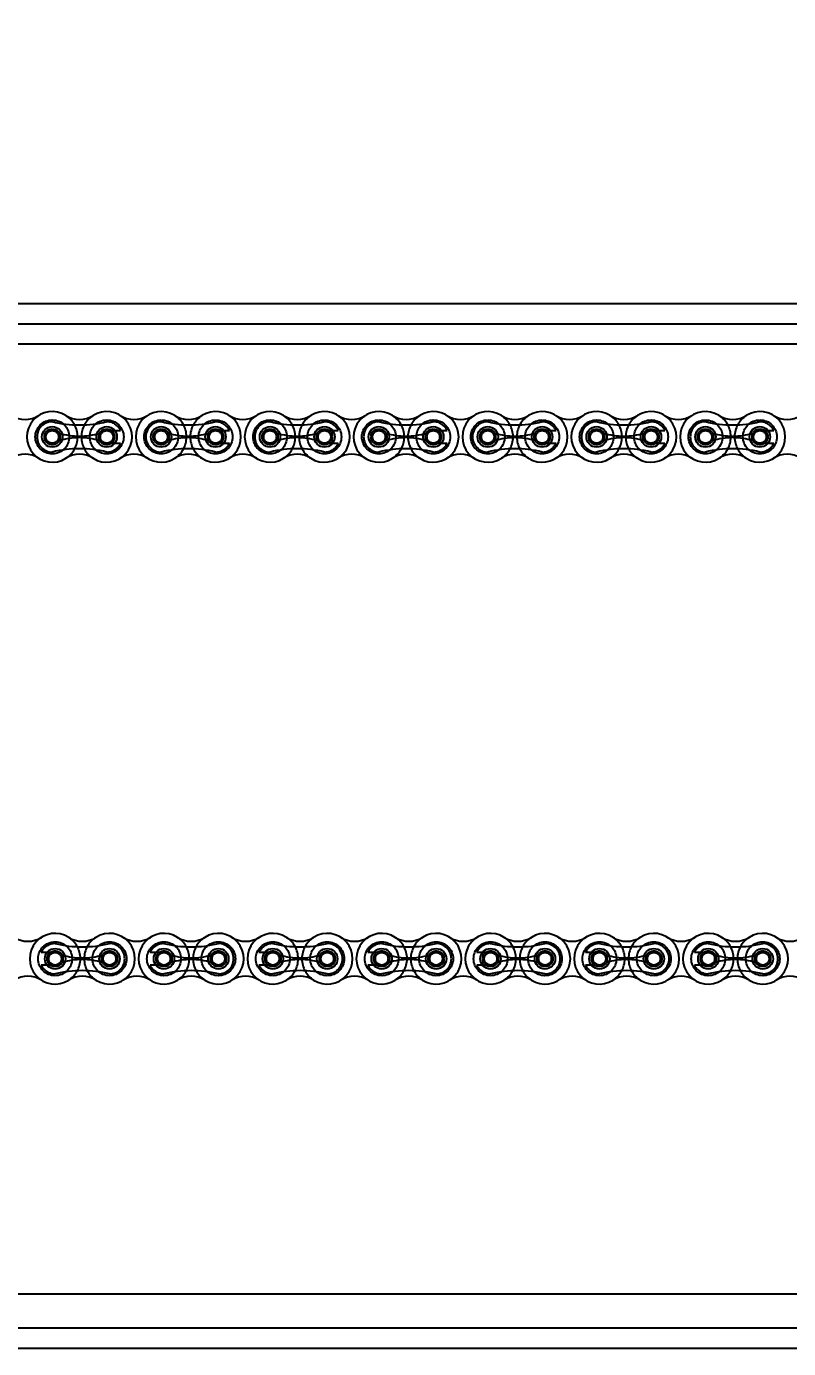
# Model space of a CAD drawing. Header units: metres. Extents: x 0 to 21025, y 0 to 14850.
# Drawn here: x 3088.3 to 3266.1, y 6190.9 to 6499.5 of the extents above; entities that cross this region are included whole.
import ezdxf

# ---------------------------------------------------------------- set-up
doc = ezdxf.new("R2010")
doc.units = ezdxf.units.M
doc.header["$LTSCALE"] = 25
doc.linetypes.add('HIDDEN2', pattern=[4.7625, 3.175, -1.5875])
for name, color, linetype in [('18_COTAS', 7, 'Continuous'), ('SL4', 4, 'Continuous'), ('ST1', 7, 'HIDDEN2')]:
    doc.layers.add(name, color=color, linetype=linetype)
doc.styles.add('ROMANS', font='ROMANS.SHX')
doc.dimstyles.new('25___1-25', dxfattribs={"dimscale": 25, "dimtxt": 2.5, "dimasz": 2, "dimexe": 1.5, "dimexo": 1, "dimgap": 0.5, "dimtad": 1, "dimzin": 12, "dimtxsty": 'ROMANS', "dimcen": 0, "dimclrd": 256, "dimclre": 256, "dimclrt": 3, "dimazin": 3, "dimtfac": 1, "dimtmove": 0, "dimatfit": 0, "dimfxl": 1, "dimlwd": -1, "dimlwe": -1, "dimarcsym": 0})

# ---------------------------------------------------------------- blocks, each defined once
blk = doc.blocks.new('*D49')
at = {"layer": '18_COTAS', "transparency": 16777216}
for p, q in [((2751.77, 6357.87), (2751.77, 7037.95)), ((5720.75, 6357.87), (5720.75, 7037.95)), ((2801.77, 7000.45), (5670.75, 7000.45))]:
    blk.add_line(p, q, dxfattribs=at)
for points in [[(2801.77, 7008.78), (2801.77, 6992.11), (2751.77, 7000.45)], [(5670.75, 7008.78), (5670.75, 6992.11), (5720.75, 7000.45)]]:
    blk.add_solid(points, dxfattribs=at)
at = {"layer": 'Defpoints', "color": 0, "transparency": 16777216}
for p in [(5720.75, 7000.45), (2751.77, 6332.87), (5720.75, 6332.87)]:
    blk.add_point(p, dxfattribs=at)
at = {"layer": '18_COTAS', "color": 3, "transparency": 16777216, "insert": (4236.26, 7050.15), "char_height": 62.5, "attachment_point": 5, "style": 'ROMANS'}
blk.add_mtext('2968,98', dxfattribs=at)

msp = doc.modelspace()

# ---------------------------------------------------------------- linework, layer by layer
at = {"layer": 'SL4'}
for p, q in [((2772.497, 6434.865), (3543.773, 6434.865)), ((2773.773, 6430.103), (3543.773, 6430.103)), ((3543.773, 6425.34), (2773.773, 6425.34)), ((2543.773, 6203.628), (3543.773, 6203.628)), ((3543.773, 6195.628), (2543.773, 6195.628)), ((3496.273, 6190.865), (2543.773, 6190.865))]:
    msp.add_line(p, q, dxfattribs=at)
for centre, radius in [((3094.347, 6403.705), 2.398), ((3107.047, 6403.705), 2.398), ((3119.747, 6403.705), 2.398), ((3132.447, 6403.705), 2.398), ((3145.147, 6403.705), 2.398), ((3157.847, 6403.705), 2.398), ((3170.547, 6403.705), 2.398), ((3183.247, 6403.705), 2.398), ((3195.947, 6403.705), 2.398), ((3208.647, 6403.705), 2.398), ((3221.347, 6403.705), 2.398), ((3234.047, 6403.705), 2.398), ((3246.747, 6403.705), 2.398), ((3259.447, 6403.705), 2.398), ((3095.002, 6281.87), 2.399), ((3107.702, 6281.87), 2.398), ((3120.402, 6281.87), 2.399), ((3133.102, 6281.87), 2.398), ((3145.802, 6281.87), 2.399), ((3158.502, 6281.87), 2.398), ((3171.202, 6281.87), 2.398), ((3183.902, 6281.87), 2.398), ((3196.602, 6281.87), 2.399), ((3209.302, 6281.87), 2.398), ((3222.002, 6281.87), 2.399), ((3234.702, 6281.87), 2.399), ((3247.402, 6281.87), 2.399), ((3260.102, 6281.87), 2.399)]:
    msp.add_circle(centre, radius, dxfattribs=at)
for centre, start, end in [((3087.997, 6413.698), 237.56669, 302.43331), ((3094.347, 6403.705), 57.56669, 302.43331), ((3100.697, 6413.698), 237.56669, 302.43331), ((3107.047, 6403.705), 237.56669, 122.43331), ((3113.397, 6413.698), 237.56669, 302.43331), ((3119.747, 6403.705), 57.56669, 302.43331), ((3126.097, 6413.698), 237.56669, 302.43331), ((3132.447, 6403.705), 237.56669, 122.43331), ((3138.797, 6413.698), 237.56669, 302.43331), ((3145.147, 6403.705), 57.56669, 302.43331), ((3151.497, 6413.698), 237.56669, 302.43331), ((3157.847, 6403.705), 237.56669, 122.43331), ((3164.197, 6413.698), 237.56669, 302.43331), ((3170.547, 6403.705), 57.56669, 302.43331), ((3176.897, 6413.698), 237.56669, 302.43331), ((3183.247, 6403.705), 237.56669, 122.43331), ((3189.597, 6413.698), 237.56669, 302.43331), ((3195.947, 6403.705), 57.56669, 302.43331), ((3202.297, 6413.698), 237.56669, 302.43331), ((3208.647, 6403.705), 237.56669, 122.43331), ((3214.997, 6413.698), 237.56669, 302.43331), ((3221.347, 6403.705), 57.56669, 302.43331), ((3227.697, 6413.698), 237.56669, 302.43331), ((3234.047, 6403.705), 237.56669, 122.43331), ((3240.397, 6413.698), 237.56669, 302.43331), ((3246.747, 6403.705), 57.56669, 302.43331), ((3253.097, 6413.698), 237.56669, 302.43331), ((3259.447, 6403.705), 237.56669, 122.43331), ((3265.797, 6413.698), 237.56669, 302.43331), ((3087.997, 6393.712), 57.56669, 122.43331), ((3100.697, 6393.712), 57.56669, 122.43331), ((3113.397, 6393.712), 57.56669, 122.43331), ((3126.097, 6393.712), 57.56669, 122.43331), ((3138.797, 6393.712), 57.56669, 122.43331), ((3151.497, 6393.712), 57.56669, 122.43331), ((3164.197, 6393.712), 57.56669, 122.43331), ((3176.897, 6393.712), 57.56669, 122.43331), ((3189.597, 6393.712), 57.56669, 122.43331), ((3202.297, 6393.712), 57.56669, 122.43331), ((3214.997, 6393.712), 57.56669, 122.43331), ((3227.697, 6393.712), 57.56669, 122.43331), ((3240.397, 6393.712), 57.56669, 122.43331), ((3253.097, 6393.712), 57.56669, 122.43331), ((3265.797, 6393.712), 57.56669, 122.43331), ((3095.002, 6281.87), 57.56669, 302.43331), ((3107.702, 6281.87), 237.56669, 122.43331), ((3120.402, 6281.87), 57.56669, 302.43331), ((3133.102, 6281.87), 237.56669, 122.43331), ((3145.802, 6281.87), 57.56669, 302.43331), ((3158.502, 6281.87), 237.56669, 122.43331), ((3171.202, 6281.87), 57.56669, 302.43331), ((3183.902, 6281.87), 237.56669, 122.43331), ((3196.602, 6281.87), 57.56669, 302.43331), ((3209.302, 6281.87), 237.56669, 122.43331), ((3222.002, 6281.87), 57.56669, 302.43331), ((3234.702, 6281.87), 237.56669, 122.43331), ((3247.402, 6281.87), 57.56669, 302.43331), ((3260.102, 6281.87), 237.56669, 122.43331), ((3088.652, 6291.863), 237.56669, 302.43331), ((3101.352, 6291.863), 237.56669, 302.43331), ((3114.052, 6291.863), 237.56669, 302.43331), ((3126.752, 6291.863), 237.56669, 302.43331), ((3139.452, 6291.863), 237.56669, 302.43331), ((3152.152, 6291.863), 237.56669, 302.43331), ((3164.852, 6291.863), 237.56669, 302.43331), ((3177.552, 6291.863), 237.56669, 302.43331), ((3190.252, 6291.863), 237.56669, 302.43331), ((3202.952, 6291.863), 237.56669, 302.43331), ((3215.652, 6291.863), 237.56669, 302.43331), ((3228.352, 6291.863), 237.56669, 302.43331), ((3241.052, 6291.863), 237.56669, 302.43331), ((3253.752, 6291.863), 237.56669, 302.43331), ((3266.452, 6291.863), 237.56669, 302.43331), ((3088.652, 6271.877), 57.56669, 122.43331), ((3101.352, 6271.877), 57.56669, 122.43331), ((3114.052, 6271.877), 57.56669, 122.43331), ((3126.752, 6271.877), 57.56669, 122.43331), ((3139.452, 6271.877), 57.56669, 122.43331), ((3152.152, 6271.877), 57.56669, 122.43331), ((3164.852, 6271.877), 57.56669, 122.43331), ((3177.552, 6271.877), 57.56669, 122.43331), ((3190.252, 6271.877), 57.56669, 122.43331), ((3202.952, 6271.877), 57.56669, 122.43331), ((3215.652, 6271.877), 57.56669, 122.43331), ((3228.352, 6271.877), 57.56669, 122.43331), ((3241.052, 6271.877), 57.56669, 122.43331), ((3253.752, 6271.877), 57.56669, 122.43331), ((3266.452, 6271.877), 57.56669, 122.43331)]:
    msp.add_arc(centre, 5.92, start, end, dxfattribs=at)
at = {"layer": 'ST1'}
for p, q in [((3543.773, 6425.34), (2543.773, 6425.34)), ((3108.154, 6405.181), (3110.278, 6405.181)), ((3133.554, 6405.181), (3135.678, 6405.181)), ((3158.954, 6405.181), (3161.078, 6405.181)), ((3184.354, 6405.181), (3186.478, 6405.181)), ((3209.754, 6405.181), (3211.878, 6405.181)), ((3235.154, 6405.181), (3237.278, 6405.181)), ((3260.554, 6405.181), (3262.678, 6405.181)), ((3108.154, 6402.229), (3110.278, 6402.229)), ((3133.554, 6402.229), (3135.678, 6402.229)), ((3158.954, 6402.229), (3161.078, 6402.229)), ((3184.354, 6402.229), (3186.478, 6402.229)), ((3209.754, 6402.229), (3211.878, 6402.229)), ((3235.154, 6402.229), (3237.278, 6402.229)), ((3260.554, 6402.229), (3262.678, 6402.229)), ((3093.895, 6283.346), (3091.771, 6283.346)), ((3119.295, 6283.346), (3117.171, 6283.346)), ((3144.695, 6283.346), (3142.571, 6283.346)), ((3170.095, 6283.346), (3167.971, 6283.346)), ((3195.495, 6283.346), (3193.371, 6283.346)), ((3220.895, 6283.346), (3218.771, 6283.346)), ((3246.295, 6283.346), (3244.171, 6283.346)), ((3093.895, 6280.394), (3091.771, 6280.394)), ((3119.295, 6280.394), (3117.171, 6280.394)), ((3144.695, 6280.394), (3142.571, 6280.394)), ((3170.095, 6280.394), (3167.971, 6280.394)), ((3195.495, 6280.394), (3193.371, 6280.394)), ((3220.895, 6280.394), (3218.771, 6280.394)), ((3246.295, 6280.394), (3244.171, 6280.394)), ((2543.773, 6203.628), (3543.773, 6203.628))]:
    msp.add_line(p, q, dxfattribs=at)
for centre, radius in [((3094.347, 6403.705), 3.96), ((3094.347, 6403.705), 1.845), ((3094.347, 6403.705), 1.476), ((3107.047, 6403.705), 3.96), ((3107.047, 6403.705), 1.845), ((3107.047, 6403.705), 1.476), ((3119.747, 6403.705), 3.96), ((3119.747, 6403.705), 1.845), ((3119.747, 6403.705), 1.476), ((3132.447, 6403.705), 3.96), ((3132.447, 6403.705), 1.845), ((3132.447, 6403.705), 1.476), ((3145.147, 6403.705), 3.96), ((3145.147, 6403.705), 1.845), ((3145.147, 6403.705), 1.476), ((3157.847, 6403.705), 3.96), ((3157.847, 6403.705), 1.845), ((3157.847, 6403.705), 1.476), ((3170.547, 6403.705), 3.96), ((3170.547, 6403.705), 1.845), ((3170.547, 6403.705), 1.476), ((3183.247, 6403.705), 3.96), ((3183.247, 6403.705), 1.845), ((3183.247, 6403.705), 1.476), ((3195.947, 6403.705), 3.96), ((3195.947, 6403.705), 1.845), ((3195.947, 6403.705), 1.476), ((3208.647, 6403.705), 3.96), ((3208.647, 6403.705), 1.845), ((3208.647, 6403.705), 1.476), ((3221.347, 6403.705), 3.96), ((3221.347, 6403.705), 1.845), ((3221.347, 6403.705), 1.476), ((3234.047, 6403.705), 3.96), ((3234.047, 6403.705), 1.845), ((3234.047, 6403.705), 1.476), ((3246.747, 6403.705), 3.96), ((3246.747, 6403.705), 1.845), ((3246.747, 6403.705), 1.476), ((3259.447, 6403.705), 3.96), ((3259.447, 6403.705), 1.845), ((3259.447, 6403.705), 1.476), ((3095.002, 6281.87), 3.96), ((3107.702, 6281.87), 3.96), ((3120.402, 6281.87), 3.96), ((3133.102, 6281.87), 3.96), ((3145.802, 6281.87), 3.96), ((3158.502, 6281.87), 3.96), ((3171.202, 6281.87), 3.96), ((3183.902, 6281.87), 3.96), ((3196.602, 6281.87), 3.96), ((3209.302, 6281.87), 3.96), ((3222.002, 6281.87), 3.96), ((3234.702, 6281.87), 3.96), ((3247.402, 6281.87), 3.96), ((3260.102, 6281.87), 3.96), ((3095.002, 6281.87), 1.845), ((3095.002, 6281.87), 1.476), ((3107.702, 6281.87), 1.845), ((3107.702, 6281.87), 1.476), ((3120.402, 6281.87), 1.845), ((3120.402, 6281.87), 1.476), ((3133.102, 6281.87), 1.845), ((3133.102, 6281.87), 1.476), ((3145.802, 6281.87), 1.845), ((3145.802, 6281.87), 1.476), ((3158.502, 6281.87), 1.845), ((3158.502, 6281.87), 1.476), ((3171.202, 6281.87), 1.845), ((3171.202, 6281.87), 1.476), ((3183.902, 6281.87), 1.845), ((3183.902, 6281.87), 1.476), ((3196.602, 6281.87), 1.845), ((3196.602, 6281.87), 1.476), ((3209.302, 6281.87), 1.845), ((3209.302, 6281.87), 1.476), ((3222.002, 6281.87), 1.845), ((3222.002, 6281.87), 1.476), ((3234.702, 6281.87), 1.845), ((3234.702, 6281.87), 1.476), ((3247.402, 6281.87), 1.845), ((3247.402, 6281.87), 1.476), ((3260.102, 6281.87), 1.845), ((3260.102, 6281.87), 1.476)]:
    msp.add_circle(centre, radius, dxfattribs=at)
for centre, radius, start, end in [((3094.347, 6403.705), 5.92, 302.43328, 57.56672), ((3107.047, 6403.705), 5.92, 122.43328, 237.56672), ((3119.747, 6403.705), 5.92, 302.43326, 57.56674), ((3132.447, 6403.705), 5.92, 122.43328, 237.56672), ((3145.147, 6403.705), 5.92, 302.43326, 57.56674), ((3157.847, 6403.705), 5.92, 122.43328, 237.56672), ((3170.547, 6403.705), 5.92, 302.43326, 57.56672), ((3183.247, 6403.705), 5.92, 122.43328, 237.56674), ((3195.947, 6403.705), 5.92, 302.43326, 57.56674), ((3208.647, 6403.705), 5.92, 122.43328, 237.56672), ((3221.347, 6403.705), 5.92, 302.43328, 57.56672), ((3234.047, 6403.705), 5.92, 122.43328, 237.56674), ((3246.747, 6403.705), 5.92, 302.43326, 57.56674), ((3259.447, 6403.705), 5.92, 122.43328, 237.56672), ((3094.347, 6403.705), 3.552, 90, 270), ((3100.697, 6432.802), 26.322, 256.04015, 283.95985), ((3107.047, 6403.705), 3.552, 24.55336, 90), ((3119.747, 6403.705), 3.552, 90, 270), ((3126.097, 6432.802), 26.322, 256.04015, 283.95985), ((3132.447, 6403.705), 3.552, 24.55336, 90), ((3145.147, 6403.705), 3.552, 90, 270), ((3151.497, 6432.802), 26.322, 256.04015, 283.95985), ((3157.847, 6403.705), 3.552, 24.55336, 90), ((3170.547, 6403.705), 3.552, 90, 270), ((3176.897, 6432.802), 26.322, 256.04015, 283.95985), ((3183.247, 6403.705), 3.552, 24.55336, 90), ((3195.947, 6403.705), 3.552, 90, 270), ((3202.297, 6432.802), 26.322, 256.04015, 283.95985), ((3208.647, 6403.705), 3.552, 24.55336, 90), ((3221.347, 6403.705), 3.552, 90, 270), ((3227.697, 6432.802), 26.322, 256.04015, 283.95985), ((3234.047, 6403.705), 3.552, 24.55336, 90), ((3246.747, 6403.705), 3.552, 90, 270), ((3253.097, 6432.802), 26.322, 256.04015, 283.95985), ((3259.447, 6403.705), 3.552, 24.55336, 90), ((3100.697, 6420.058), 16.175, 252.993, 287.007), ((3100.697, 6387.353), 16.175, 72.993, 107.007), ((3107.047, 6403.705), 3.552, 270, 335.44664), ((3126.097, 6420.058), 16.175, 252.993, 287.007), ((3126.097, 6387.353), 16.175, 72.993, 107.007), ((3132.447, 6403.705), 3.552, 270, 335.44664), ((3151.497, 6420.058), 16.175, 252.993, 287.007), ((3151.497, 6387.353), 16.175, 72.993, 107.007), ((3157.847, 6403.705), 3.552, 270, 335.44664), ((3176.897, 6420.058), 16.175, 252.993, 287.007), ((3176.897, 6387.353), 16.175, 72.993, 107.007), ((3183.247, 6403.705), 3.552, 270, 335.44664), ((3202.297, 6420.058), 16.175, 252.993, 287.007), ((3202.297, 6387.353), 16.175, 72.993, 107.007), ((3208.647, 6403.705), 3.552, 270, 335.44664), ((3227.697, 6420.058), 16.175, 252.993, 287.007), ((3227.697, 6387.353), 16.175, 72.993, 107.007), ((3234.047, 6403.705), 3.552, 270, 335.44664), ((3253.097, 6420.058), 16.175, 252.993, 287.007), ((3253.097, 6387.353), 16.175, 72.993, 107.007), ((3259.447, 6403.705), 3.552, 270, 335.44664), ((3100.697, 6374.609), 26.322, 76.04015, 103.95985), ((3126.097, 6374.609), 26.322, 76.04015, 103.95985), ((3151.497, 6374.609), 26.322, 76.04015, 103.95985), ((3176.897, 6374.609), 26.322, 76.04015, 103.95985), ((3202.297, 6374.609), 26.322, 76.04015, 103.95985), ((3227.697, 6374.609), 26.322, 76.04015, 103.95985), ((3253.097, 6374.609), 26.322, 76.04015, 103.95985), ((3095.002, 6281.87), 3.552, 90, 155.44664), ((3101.352, 6310.967), 26.322, 256.04015, 283.95985), ((3095.002, 6281.87), 5.92, 302.43328, 57.56672), ((3107.702, 6281.87), 5.92, 122.43328, 237.56672), ((3107.702, 6281.87), 3.552, 270, 90), ((3120.402, 6281.87), 3.552, 90, 155.44664), ((3126.752, 6310.967), 26.322, 256.04015, 283.95985), ((3120.402, 6281.87), 5.92, 302.43326, 57.56674), ((3133.102, 6281.87), 5.92, 122.43328, 237.56672), ((3133.102, 6281.87), 3.552, 270, 90), ((3145.802, 6281.87), 3.552, 90, 155.44664), ((3152.152, 6310.967), 26.322, 256.04015, 283.95985), ((3145.802, 6281.87), 5.92, 302.43326, 57.56674), ((3158.502, 6281.87), 5.92, 122.43328, 237.56672), ((3158.502, 6281.87), 3.552, 270, 90), ((3171.202, 6281.87), 3.552, 90, 155.44664), ((3177.552, 6310.967), 26.322, 256.04015, 283.95985), ((3171.202, 6281.87), 5.92, 302.43326, 57.56674), ((3183.902, 6281.87), 5.92, 122.43328, 237.56672), ((3183.902, 6281.87), 3.552, 270, 90), ((3196.602, 6281.87), 3.552, 90, 155.44664), ((3202.952, 6310.967), 26.322, 256.04015, 283.95985), ((3196.602, 6281.87), 5.92, 302.43326, 57.56674), ((3209.302, 6281.87), 5.92, 122.43328, 237.56672), ((3209.302, 6281.87), 3.552, 270, 90), ((3222.002, 6281.87), 3.552, 90, 155.44664), ((3228.352, 6310.967), 26.322, 256.04015, 283.95985), ((3222.002, 6281.87), 5.92, 302.43326, 57.56674), ((3234.702, 6281.87), 5.92, 122.43328, 237.56672), ((3234.702, 6281.87), 3.552, 270, 90), ((3247.402, 6281.87), 3.552, 90, 155.44664), ((3253.752, 6310.967), 26.322, 256.04015, 283.95985), ((3247.402, 6281.87), 5.92, 302.43328, 57.56674), ((3260.102, 6281.87), 5.92, 122.43328, 237.56672), ((3260.102, 6281.87), 3.552, 270, 90), ((3101.352, 6298.223), 16.175, 252.993, 287.007), ((3101.352, 6265.518), 16.175, 72.993, 107.007), ((3126.752, 6298.223), 16.175, 252.993, 287.007), ((3126.752, 6265.518), 16.175, 72.993, 107.007), ((3152.152, 6298.223), 16.175, 252.993, 287.007), ((3152.152, 6265.518), 16.175, 72.993, 107.007), ((3177.552, 6298.223), 16.175, 252.993, 287.007), ((3177.552, 6265.518), 16.175, 72.993, 107.007), ((3202.952, 6298.223), 16.175, 252.993, 287.007), ((3202.952, 6265.518), 16.175, 72.993, 107.007), ((3228.352, 6298.223), 16.175, 252.993, 287.007), ((3228.352, 6265.518), 16.175, 72.993, 107.007), ((3253.752, 6298.223), 16.175, 252.993, 287.007), ((3253.752, 6265.518), 16.175, 72.993, 107.007), ((3095.002, 6281.87), 3.552, 204.55336, 270), ((3101.352, 6252.774), 26.322, 76.04015, 103.95985), ((3120.402, 6281.87), 3.552, 204.55336, 270), ((3126.752, 6252.774), 26.322, 76.04015, 103.95985), ((3145.802, 6281.87), 3.552, 204.55336, 270), ((3152.152, 6252.774), 26.322, 76.04015, 103.95985), ((3171.202, 6281.87), 3.552, 204.55336, 270), ((3177.552, 6252.774), 26.322, 76.04015, 103.95985), ((3196.602, 6281.87), 3.552, 204.55336, 270), ((3202.952, 6252.774), 26.322, 76.04015, 103.95985), ((3222.002, 6281.87), 3.552, 204.55336, 270), ((3228.352, 6252.774), 26.322, 76.04015, 103.95985), ((3247.402, 6281.87), 3.552, 204.55336, 270), ((3253.752, 6252.774), 26.322, 76.04015, 103.95985)]:
    msp.add_arc(centre, radius, start, end, dxfattribs=at)

# ---------------------------------------------------------------- dimensions: what is measured, and where the dimension line sits
at = {"layer": '18_COTAS'}
dim = msp.add_linear_dim(base=(5720.747753191, 7000.445004906), p1=(2751.772753191, 6332.865322837), p2=(5720.747753191, 6332.865322834), dimstyle='25___1-25', dxfattribs=at)
dim.commit()
dim.dimension.update_dxf_attribs({"geometry": '*D49', "text_midpoint": (4236.260253191, 7050.147385859)})

doc.saveas('drawing.dxf')
